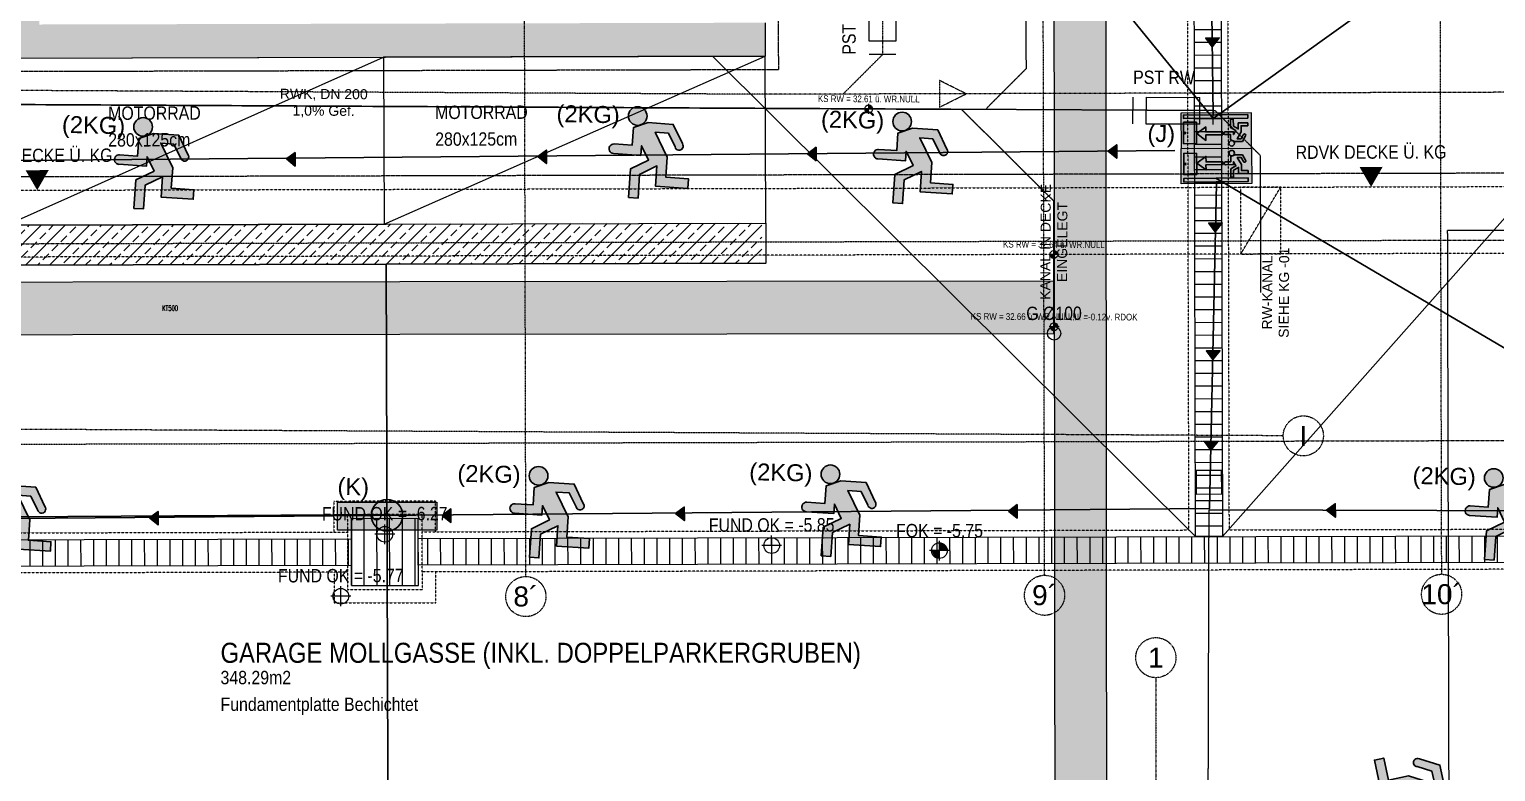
# Model space of a CAD drawing. Header units: millimetres. Extents: x -22184 to 119634, y -59962 to 51543.
# Drawn here: x 10674 to 21642, y -2190 to 3365 of the extents above; entities that cross this region are included whole.
import ezdxf
from ezdxf.enums import TextEntityAlignment as Align

# ---------------------------------------------------------------- set-up
doc = ezdxf.new("R2010")
doc.units = ezdxf.units.MM
for name, pattern in [('HIDDEN', [0.375, 0.25, -0.125]), ('HIDDEN2', [0.1875, 0.125, -0.0625]), ('STRICHPUNKT', [1, 0.5, -0.25, 0, -0.25])]:
    doc.linetypes.add(name, pattern=pattern)
for name, color, linetype in [('00-TXT---------M0', 8, 'Continuous'), ('00-WOL-G00-Lkg-M0', 22, 'Continuous'), ('01-SYM-G00-Lkg-M0', 8, 'Continuous'), ('01-TXT---------M0', 1, 'Continuous'), ('01-TXT---------PP', 1, 'Continuous'), ('01-TXT-G00-LKG-M0', 1, 'Continuous'), ('02-ANS-G00-Lkg-Rigol', 8, 'Continuous'), ('02-AXO-G00-Lkg-M0', 8, 'STRICHPUNKT'), ('02-FIL-G00-Lkg-STB', 8, 'Continuous'), ('02-HID-G00-LKG-M0', 8, 'HIDDEN2'), ('02-PKW-G00-LKG-M0', 8, 'Continuous'), ('02-TWA-G00-LKG-M0', 4, 'Continuous'), ('03-SYM-G00-Lkg-M0', 8, 'Continuous'), ('07-ANS-G00-Lkg-M0', 8, 'Continuous'), ('07-RWK-G00-LKG-M0', 150, 'HIDDEN'), ('07-RWK-G00-LKG-TXT', 150, 'Continuous'), ('07-SWK-G00-Lkg-M0', 34, 'STRICHPUNKT'), ('07-SYM-G00-LKG-M0', 8, 'Continuous')]:
    doc.layers.add(name, color=color, linetype=linetype)
for name, color, linetype, plot in [('00_HLP-G00-LKG-M0', 6, 'Continuous', False), ('00_HLP-G00-LKG-STELLPLATZ', 60, 'Continuous', False), ('07_SYM-G00-LKG-HLP', 6, 'Continuous', False)]:
    doc.layers.add(name, color=color, linetype=linetype, plot=plot)
doc.layers.add('E_KABELTASSE', color=150, linetype='Continuous', true_color=0x007af5)
doc.styles.add('ARIAL', font='arial.ttf', dxfattribs={"width": 0.85})
doc.styles.add('ET_LEGENDE - Wohnung$0$ROMANS', font='romans.shx', dxfattribs={"width": 0.6})
doc.styles.get("Standard").update_dxf_attribs({"font": 'arial.ttf'})
doc.linetypes.add('ZICKZACK', pattern='A,0.00254,-5.08,[131,ltypeshp.shx,S=5.08,R=0,X=-5.08,Y=0],-10.16,[131,ltypeshp.shx,S=5.08,R=180,X=5.08,Y=0],-5.08', length=20.32254)

# ---------------------------------------------------------------- blocks, each defined once
blk = doc.blocks.new('*U116')
h = blk.add_hatch()
h.set_pattern_fill('DASH', color=256, scale=15, style=0)
h.set_pattern_definition([(0, (17783.196, 0), (47.625, 47.625), [47.625, -47.625])])
h.paths.add_polyline_path([(18783, 250), (0, 250), (0, -250), (18783, -250)])
blk.add_lwpolyline([(18783, 250), (0, 250), (0, -250), (18783, -250)], close=True)
at = {"insert": (10250, 0), "char_height": 50, "width": 570.1, "attachment_point": 4, "style": 'ET_LEGENDE - Wohnung$0$ROMANS'}
blk.add_mtext('KT500', dxfattribs=at)
at = {"style": 'ET_LEGENDE - Wohnung$0$ROMANS', "width": 0.6, "flags": 1}
for tag, p in [('RAUMBUCHNUMMER', (500, -550)), ('ANLAGE', (500, -700))]:
    blk.add_attdef(tag, text='', height=100, dxfattribs=at).set_placement(p, align=Align.MIDDLE)
for tag, p in [('TEILANLAGE_NR', (500, -850)), ('KOMPONENTE', (500, -1000)), ('KOMPONENTE_NR', (500, -1150)), ('BEZEICHNUNG', (500, -1300)), ('TYP', (500, -1450)), ('HERSTELLER', (500, -1600)), ('MODEL', (500, -1750)), ('LEISTUNG_MAX', (500, -1900)), ('SPEZIFISCH_1', (500, -2050)), ('SPEZIFISCH_2', (500, -2200)), ('SPEZIFISCH_3', (500, -2350)), ('SPEZIFISCH_4', (500, -2500)), ('SPEZIFISCH_5', (500, -2650)), ('GEWERKE_CODE', (500, -2800)), ('LV_POS', (500, -2950)), ('ZAEHLER', (500, -3100)), ('PLATZHALTER_1', (500, -3250)), ('PLATZHALTER_2', (500, -3400)), ('PLATZHALTER_3', (500, -3550)), ('JOBLISTE_VDMA', (500, -3700)), ('ET_SPEZIFISCH_1', (500, -3850)), ('ET_SPEZIFISCH_2', (500, -4000)), ('ET_SPEZIFISCH_3', (500, -4150)), ('ET_SPEZIFISCH_4', (500, -4300)), ('ET_SPEZIFISCH_5', (500, -4450)), ('ET_SPEZIFISCH_6', (500, -4600)), ('ET_SPEZIFISCH_7', (500, -4750))]:
    blk.add_attdef(tag, text='', height=100, dxfattribs=at).set_placement(p, align=Align.MIDDLE_CENTER)
blk = doc.blocks.new('*U108')
h = blk.add_hatch()
h.set_pattern_fill('DASH', color=256, scale=15, style=0)
h.set_pattern_definition([(0, (17758.797, 0), (47.625, 47.625), [47.625, -47.625])])
h.paths.add_polyline_path([(18759, 250), (0, 250), (0, -250), (18759, -250)])
blk.add_lwpolyline([(18759, 250), (0, 250), (0, -250), (18759, -250)], close=True)
at = {"char_height": 50, "width": 570.1, "attachment_point": 4, "style": 'ET_LEGENDE - Wohnung$0$ROMANS'}
for insert in [(250, 0), (5250, 0), (10250, 0)]:
    blk.add_mtext('KT500', dxfattribs=dict(at, insert=insert))
at = {"style": 'ET_LEGENDE - Wohnung$0$ROMANS', "width": 0.6, "flags": 1}
for tag, p in [('RAUMBUCHNUMMER', (500, -550)), ('ANLAGE', (500, -700))]:
    blk.add_attdef(tag, text='', height=100, dxfattribs=at).set_placement(p, align=Align.MIDDLE)
for tag, p in [('TEILANLAGE_NR', (500, -850)), ('KOMPONENTE', (500, -1000)), ('KOMPONENTE_NR', (500, -1150)), ('BEZEICHNUNG', (500, -1300)), ('TYP', (500, -1450)), ('HERSTELLER', (500, -1600)), ('MODEL', (500, -1750)), ('LEISTUNG_MAX', (500, -1900)), ('SPEZIFISCH_1', (500, -2050)), ('SPEZIFISCH_2', (500, -2200)), ('SPEZIFISCH_3', (500, -2350)), ('SPEZIFISCH_4', (500, -2500)), ('SPEZIFISCH_5', (500, -2650)), ('GEWERKE_CODE', (500, -2800)), ('LV_POS', (500, -2950)), ('ZAEHLER', (500, -3100)), ('PLATZHALTER_1', (500, -3250)), ('PLATZHALTER_2', (500, -3400)), ('PLATZHALTER_3', (500, -3550)), ('JOBLISTE_VDMA', (500, -3700)), ('ET_SPEZIFISCH_1', (500, -3850)), ('ET_SPEZIFISCH_2', (500, -4000)), ('ET_SPEZIFISCH_3', (500, -4150)), ('ET_SPEZIFISCH_4', (500, -4300)), ('ET_SPEZIFISCH_5', (500, -4450)), ('ET_SPEZIFISCH_6', (500, -4600)), ('ET_SPEZIFISCH_7', (500, -4750))]:
    blk.add_attdef(tag, text='', height=100, dxfattribs=at).set_placement(p, align=Align.MIDDLE_CENTER)
blk = doc.blocks.new('01-SQM')
at = {"layer": '01-TXT---------M0', "color": 1, "style": 'ARIAL', "width": 0.85}
blk.add_attdef('ROOM', (0, 0), '', height=0.15, dxfattribs=at)
blk.add_attdef('AREA', text='', height=0.1, dxfattribs=at).set_placement((0, -0.06), align=Align.TOP_LEFT)
at = {"layer": '01-TXT---------PP', "color": 1, "style": 'ARIAL', "width": 0.85}
blk.add_attdef('NR', text='', height=0.15, dxfattribs=at).set_placement((-0.117, 0), align=Align.RIGHT)
blk.add_attdef('FLOOR', text='', height=0.1, dxfattribs=at).set_placement((0, -0.26), align=Align.TOP_LEFT)
blk = doc.blocks.new('03-rar')
blk.add_circle((0, 0), 0.05)
at = {"layer": '01-TXT---------M0', "color": 8, "style": 'ARIAL', "width": 0.85}
blk.add_attdef('RR', text='', height=0.1, dxfattribs=at).set_placement((0, 0.1), align=Align.CENTER)
blk = doc.blocks.new('01-HK1')
for p, q in [((-0.001, -0.074), (-0.001, 0.074)), ((0.074, 0), (-0.075, 0))]:
    blk.add_line(p, q)
blk.add_circle((-0.001, 0), 0.0586)
for points in [[(-0.001, 0.059), (0.041, 0.041), (-0.001, 0)], [(-0.001, 0), (0.058, 0), (0.041, 0.041)], [(-0.059, 0), (-0.042, -0.041), (-0.001, 0)], [(-0.042, -0.041), (-0.001, -0.059), (-0.001, 0)]]:
    blk.add_solid(points)
at = {"layer": '01-TXT---------M0', "color": 8, "style": 'ARIAL', "width": 0.85}
blk.add_attdef('HEIGHT', text='', height=0.1, dxfattribs=at).set_placement((0, 0.2), align=Align.TOP_CENTER)
blk = doc.blocks.new('03-PST')
for p, q in [((0, -0.1), (0, 0.1)), ((0.1, -0.1), (0.1, 0.1)), ((0.1, 0.1), (0.5, 0.1)), ((0.5, -0.1), (0.5, 0.1)), ((0.6, -0.1), (0.6, 0.1)), ((0.5, -0.1), (0.1, -0.1))]:
    blk.add_line(p, q)
at = {"layer": '01-TXT---------M0', "color": 8, "style": 'ARIAL', "width": 0.85}
blk.add_attdef('KS', text='', height=0.1, dxfattribs=at).set_placement((0, 0.3), align=Align.TOP_LEFT)
blk = doc.blocks.new('01-hk4')
blk.add_lwpolyline([(0, 0, 0, 0.270625, 0), (0, 0.234375, 0.270625, 0.270625, 0)], format="xyseb")
at = {"layer": '00-TXT---------M0', "color": 8, "style": 'ARIAL', "width": 0.85}
blk.add_attdef('HEIGHT', text='', height=0.1, dxfattribs=at).set_placement((0, 0.35), align=Align.CENTER)
blk = doc.blocks.new('01-HK2')
for p, q in [((0.098, 0), (-0.098, 0)), ((0, -0.098), (0, 0.098))]:
    blk.add_line(p, q)
blk.add_circle((0, 0), 0.0773)
at = {"layer": '01-TXT---------M0', "color": 8, "style": 'ARIAL', "width": 0.85}
blk.add_attdef('HEIGHT', text='', height=0.1, rotation=360, dxfattribs=at).set_placement((0, 0.132), align=Align.BOTTOM_CENTER)
blk = doc.blocks.new('9809550')
at = {"color": 18, "lineweight": 30, "true_color": 0x000000}
for points in [[(423921.7, 99168.8), (423956.8, 99168.8), (423956.8, 99202.9), (423984.5, 99214.5), (424033.7, 99214.5), (424053.8, 99178.3)], [(424040.2, 99170.9), (424025.2, 99196.7), (423999.7, 99196.8), (424026.2, 99150.3), (424026.2, 99110.9), (424070.2, 99110.9), (424070.2, 99092.3), (424007.5, 99092.3), (424007.5, 99131.7), (423975, 99113.1), (423975, 99067), (423956.5, 99067), (423956.5, 99122.4), (423990.5, 99141.9), (423975.1, 99168.8), (423975.1, 99150.2), (423921.7, 99150.3)]]:
    blk.add_lwpolyline(points, dxfattribs=at)
blk.add_circle((423963.6, 99225.9), 18.1, dxfattribs=at)
for centre, radius, start, end in [((424047.8, 99173.1), 7.96, 195.7299, 41.4005), ((423921.7, 99159.5), 9.27, 89.9849, 270.0151)]:
    blk.add_arc(centre, radius, start, end, dxfattribs=at)
blk = doc.blocks.new('RIVO-SIBEL-ARR-left')
h = blk.add_hatch(color=100)
h.paths.add_polyline_path([(3656.51, 1956.46), (3656.51, 1947.63), (3674.18, 1947.63), (3674.18, 1956.46)])
h.paths.add_polyline_path([(3662.75, 1954.45), (3662.75, 1953.06), (3666.97, 1953.06), (3666.98, 1952.36), (3662.74, 1952.36), (3662.74, 1951.07), (3660.49, 1952.74)], flags=16)
h.paths.add_polyline_path([(3660.42, 1955.25), (3660.42, 1949.9), (3657.18, 1949.9), (3657.18, 1955.25)], flags=16)
h.paths.add_polyline_path([(3668.95, 1953.06), (3668.95, 1954.59, -0.30558), (3668.52, 1955.23, -1), (3669.9, 1955.23, -0.302406), (3669.48, 1954.59), (3670.01, 1954.8), (3671.88, 1954.8), (3672.65, 1953.42, -0.97219), (3672.2, 1953), (3671.56, 1954.12), (3670.59, 1954.12), (3671.59, 1952.35), (3671.59, 1950.85), (3673.27, 1950.85), (3673.27, 1950.14), (3670.88, 1950.14), (3670.88, 1951.64), (3669.64, 1950.93), (3669.64, 1949.18), (3668.94, 1949.18), (3668.94, 1951.29), (3670.24, 1952.03), (3669.65, 1953.05), (3669.65, 1952.35), (3667.61, 1952.35, -1), (3667.61, 1953.06)], flags=16)
h.paths.add_polyline_path([(3673.27, 1948.98), (3673.27, 1948.07), (3657.18, 1948.07), (3657.18, 1948.98)], flags=16)
h = blk.add_hatch(color=7)
h.paths.add_polyline_path([(3660.42, 1955.25), (3657.18, 1955.25), (3657.18, 1949.9), (3660.42, 1949.9)])
h.paths.add_polyline_path([(3673.27, 1948.98), (3657.18, 1948.98), (3657.18, 1948.07), (3673.27, 1948.07)])
blk.add_hatch(color=256).paths.add_polyline_path([(3662.75, 1953.06), (3662.75, 1954.45), (3660.49, 1952.74), (3662.74, 1951.07), (3662.74, 1952.36), (3666.98, 1952.36), (3666.97, 1953.06)])
h = blk.add_hatch(color=256)
h.paths.add_polyline_path([(3670.59, 1954.12), (3671.56, 1954.12), (3672.2, 1953, 0.97219), (3672.65, 1953.42), (3671.88, 1954.8), (3670.01, 1954.8), (3668.95, 1954.36), (3668.95, 1953.06), (3667.61, 1953.06, 1), (3667.61, 1952.35), (3669.65, 1952.35), (3669.65, 1953.05), (3670.24, 1952.03), (3668.94, 1951.29), (3668.94, 1949.18), (3669.64, 1949.18), (3669.64, 1950.93), (3670.88, 1951.64), (3670.88, 1950.14), (3673.27, 1950.14), (3673.27, 1950.85), (3671.59, 1950.85), (3671.59, 1952.35)])
h.paths.add_polyline_path([(3668.52, 1955.23, 1), (3669.9, 1955.23, 1)])
blk.add_lwpolyline([(3656.51, 1956.46), (3674.18, 1956.46), (3674.18, 1947.63), (3656.51, 1947.63)], close=True)
at = {"color": 18, "lineweight": 30, "true_color": 0x000000}
for points in [[(3660.42, 1955.25), (3657.18, 1955.25), (3657.18, 1949.9), (3660.42, 1949.9)], [(3673.27, 1948.98), (3657.18, 1948.98), (3657.18, 1948.07), (3673.27, 1948.07)]]:
    blk.add_lwpolyline(points, close=True, dxfattribs=at)
blk.add_lwpolyline([(3666.97, 1953.06), (3662.75, 1953.06), (3662.75, 1954.45), (3660.49, 1952.74), (3662.74, 1951.07), (3662.74, 1952.36), (3666.98, 1952.36), (3666.97, 1953.06)], dxfattribs=at)
blk.add_circle((3657.54, 1952.58), 0.19, dxfattribs=at)
at = {"xscale": 0.0381026673526157, "yscale": 0.0381026673526157, "zscale": 0.0381026673526157}
blk.add_blockref('9809550', (-12484.93, -1825.54), dxfattribs=at)
blk = doc.blocks.new('Antipanikleuchte-RIVO')
h = blk.add_hatch(color=256)
h.dxf.hatch_style = 1
h.set_gradient(color1=(0, 255, 0), name='SPHERICAL')
h.paths.add_polyline_path([(3719.93, 1926.17), (3719.93, 1922.87), (3731.65, 1922.87), (3731.65, 1926.17)])
at = {"color": 3}
blk.add_lwpolyline([(3719.93, 1926.17), (3731.65, 1926.17), (3731.65, 1922.87), (3719.93, 1922.87)], close=True, dxfattribs=at)
blk = doc.blocks.new('Fluchtwegpfeil')
at = {"lineweight": 30}
h = blk.add_hatch(color=100, dxfattribs=at)
h.dxf.hatch_style = 1
h.paths.add_polyline_path([(178498, 33031), (178498, 32977), (178563, 32977), (178563, 32978)])
h.paths.add_polyline_path([(178563, 32977), (178498, 32977), (178498, 32930)])
at = {"color": 100, "lineweight": 30}
blk.add_lwpolyline([(178563, 32978), (178498, 33031), (178498, 32930), (178563, 32978)], dxfattribs=at)
blk = doc.blocks.new('750298750')
h = blk.add_hatch(color=3)
h.paths.add_polyline_path([(426943.6, 99576.9), (426968.1, 99576.8), (426982.5, 99552, 1.25347), (426995.6, 99559.2), (426976.3, 99594), (426929, 99594), (426902.3, 99582.8), (426902.3, 99550), (426868.6, 99550, 1), (426868.6, 99532.2), (426919.9, 99532.1), (426919.9, 99550), (426934.8, 99524.1), (426902.1, 99505.4), (426902.1, 99452.1), (426919.8, 99452.1), (426919.8, 99496.4), (426951.1, 99514.3), (426951.1, 99476.4), (427011.4, 99476.4), (427011.4, 99494.3), (426969.1, 99494.3), (426969.1, 99532.2)])
h.paths.add_polyline_path([(426891.5, 99604.9, 1), (426926.3, 99604.9, 1)])
at = {"xscale": 0.9619413167778113, "yscale": 0.9619413167778113, "zscale": 0.9619413167778113}
blk.add_blockref('9809550', (19080.8, 4155.4), dxfattribs=at)

msp = doc.modelspace()

# ---------------------------------------------------------------- hatches: boundary and pattern name
at = {"layer": '02-ANS-G00-Lkg-Rigol'}
h = msp.add_hatch(dxfattribs=at)
h.set_pattern_fill('ANSI31', color=256, scale=30, angle=422.04654196, style=0)
h.set_pattern_definition([(0.1423, (16413.895, 6975.46), (-0.2366, 95.2497), [])])
h.paths.add_polyline_path([(19381.7751, 6127.824), (19581.7745, 6128.3208), (19598.0648, -430.5939), (19398.0654, -431.0907)])
h = msp.add_hatch(dxfattribs=at)
h.set_pattern_fill('ANSI31', color=256, scale=30, angle=152.04654196, style=0)
h.set_pattern_definition([(90.1423, (16398.895, 6975.42), (-95.2497, -0.2366), [])])
h.paths.add_polyline_path([(13083.9566, -796.774), (13583.9551, -795.5321), (13582.7132, -295.5337), (13082.7148, -296.7755), (13083.9566, -796.774)])
h = msp.add_hatch(dxfattribs=at)
h.set_pattern_fill('ANSI31', color=256, scale=30, angle=152.04654196, style=0)
h.set_pattern_definition([(90.1423, (16399.89, 6575.42), (-95.2497, -0.2366), [])])
h.paths.add_polyline_path([(22984.1407, -422.184), (22984.6375, -622.1834), (13583.5825, -645.5326), (13583.0858, -445.5332)])
h = msp.add_hatch(dxfattribs=at)
h.set_pattern_fill('ANSI31', color=256, scale=30, angle=152.04654196, style=0)
h.set_pattern_definition([(90.1423, (9899.91, 6559.28), (-95.2497, -0.2366), [])])
h.paths.add_polyline_path([(13083.0873, -446.7751), (13083.5841, -646.7745), (6083.6081, -664.1602), (6083.1114, -464.1608)])
at = {"layer": '02-FIL-G00-Lkg-STB'}
h = msp.add_hatch(dxfattribs=at)
h.set_pattern_fill('ANSI33', color=256, scale=20, angle=107.04654196, style=0)
h.set_pattern_definition([(44.70755, (-35675.08, -41544.72), (-89.34302, 90.25976), []), (44.70755, (-35585.27, -41545.18), (-89.34302, 90.25976), [63.5, -31.75])])
h.paths.add_polyline_path([(10727.7567, 11761.3483), (10477.7532, 11760.7274), (10485.3503, 8702.729), (7650.5353, 8717.1986), (7649.2593, 8467.2018), (10485.9714, 8452.7225), (10499.1434, 3150.7158), (16179.1245, 3164.8231), (16178.5035, 3414.8605), (10748.5196, 3401.3741)])
h = msp.add_hatch(dxfattribs=at)
h.set_pattern_fill('ANSI33', color=256, scale=20, angle=107.04654196, style=0)
h.set_pattern_definition([(45, (-38841.88, -63870.26), (-89.80256, 89.80256), []), (45, (-38752.08, -63870.26), (-89.80256, 89.80256), [63.5, -31.75])])
h.paths.add_polyline_path([(16152.2289, 1914.8763), (10502.2507, 1900.9405), (10502.9961, 1600.8313), (16152.9741, 1614.8291)])

# ---------------------------------------------------------------- linework, layer by layer
at = {"color": 102, "lineweight": 30, "true_color": 0x21de37}
for points in [[(19466.0608, 7474.4022), (19529.2569, 2725.3598)], [(19242.9218, 2457.5619), (4793.3812, 2332.7284), (4798.7816, 2953.1207)], [(19554.3114, 2211.1384), (19500.7799, -220.5644), (4911.4885, -341.7417)], [(19498.6655, -230.8402), (24605.3848, -245.5992)]]:
    msp.add_lwpolyline(points, dxfattribs=at)
at = {"color": 4, "lineweight": 30}
for points in [[(17594.484, 5073.9229), (19529.1184, 2698.2296), (22954.1067, 5152.6255)], [(23361.4604, 7.7484), (19550.3768, 2251.4714)]]:
    msp.add_lwpolyline(points, dxfattribs=at)
at = {"color": 2, "lineweight": 30}
for points in [[(10502.9961, 1600.8195), (16182.974, 1614.9036), (13342.9851, 1607.8674), (13358.7524, -2928.4428)], [(13349.5284, -266.1127), (4989.9869, -317.9707)]]:
    msp.add_lwpolyline(points, dxfattribs=at)
msp.add_circle((13349.5179, -271.6562), 118.3983, dxfattribs=at)
at = {"layer": '00-WOL-G00-Lkg-M0', "linetype": 'ZICKZACK', "ltscale": 0.005}
msp.add_lwpolyline([(19592.4935, 64.1278), (19402.772, 63.6566), (19403.2082, -111.9834), (19592.9298, -111.5122)], close=True, dxfattribs=at)
at = {"layer": '00_HLP-G00-LKG-M0', "linetype": 'HIDDEN2', "ltscale": 2}
msp.add_lwpolyline([(28480.729, 1877.7994), (21280.7512, 1859.9169), (21300.6206, -6140.0584), (28500.5984, -6122.1759)], close=True, dxfattribs=at)
msp.add_lwpolyline([(19490.5983, -3022.176), (19498.6655, -230.8402)], dxfattribs=at)
at = {"layer": '02-ANS-G00-Lkg-Rigol'}
for points in [[(19381.7751, 6127.824), (19581.7745, 6128.3208), (19598.0648, -430.5939), (19398.0654, -431.0907)], [(22984.1407, -422.184), (22984.6375, -622.1834), (13583.5825, -645.5326), (13583.0858, -445.5332)], [(13083.0873, -446.7751), (13083.5841, -646.7745), (6083.6081, -664.1602), (6083.1114, -464.1608)]]:
    msp.add_lwpolyline(points, close=True, dxfattribs=at)
for points in [[(19598.0648, -430.5939), (22799.1038, 3181.2651)], [(19398.0654, -431.0907), (15785.228, 3163.8448)]]:
    msp.add_lwpolyline(points, dxfattribs=at)
at = {"layer": '02-ANS-G00-Lkg-Rigol', "flags": 128}
msp.add_lwpolyline([(13083.9566, -796.774), (13583.9551, -795.5321), (13582.7132, -295.5337), (13082.7148, -296.7755), (13083.9566, -796.774)], close=True, dxfattribs=at)
at = {"layer": '02-AXO-G00-Lkg-M0'}
for points in [[(14388.7915, -729.5974), (14346.0722, 16470.3496)], [(18268.7795, -719.9607), (18226.0602, 16479.9863)], [(21238.7703, -712.5842), (21196.0511, 16487.3628)], [(4891.5708, 1746.8222), (31411.764, 1812.6901), (31411.764, 1812.6901)], [(20053.7112, 323.781), (-13160.2126, 493.3135)], [(4895.2963, 246.8269), (31415.4895, 312.6947), (31415.4895, 312.6947)], [(19100.5983, -1486.5576), (19100.5987, -36413.9994)]]:
    msp.add_lwpolyline(points, dxfattribs=at)
for centre in [(20203.7092, 323.0154), (14388.0259, -879.5997), (18268.0139, -869.9631), (21238.0047, -862.5865), (19100.5983, -1336.5576)]:
    msp.add_circle(centre, 150, dxfattribs=at)
at = {"layer": '02-HID-G00-LKG-M0', "color": 4}
msp.add_line((28834.4791, 1706.2473), (3534.2758, 1643.5669), dxfattribs=at)
at = {"layer": '02-HID-G00-LKG-M0'}
for p, q in [((13712.39, -165.2112), (12952.3923, -167.0988)), ((12952.3923, -167.0988), (12952.9636, -397.0981)), ((13712.9612, -395.2105), (13712.39, -165.2112)), ((13612.6386, -265.4593), (13052.6404, -266.8501)), ((13052.6404, -266.8501), (13054.0312, -826.8484)), ((13614.0295, -825.4575), (13612.6386, -265.4593)), ((12953.7087, -697.0972), (12954.2799, -927.0964)), ((13714.2776, -925.2089), (13713.7063, -695.2096)), ((13054.0312, -826.8484), (13614.0295, -825.4575)), ((13054.0312, -826.8484), (13054.0312, -826.8484)), ((12954.2799, -927.0964), (13714.2776, -925.2089))]:
    msp.add_line(p, q, dxfattribs=at)
at = {"layer": '02-HID-G00-LKG-M0', "ltscale": 0.5}
msp.add_lwpolyline([(28091.7352, 6154.4577), (28098.2174, 3544.4656), (22698.246, 3531.0541), (22699.3637, 3081.0453), (28250.5093, 3094.8047), (28246.2989, 2394.8194), (22701.1156, 2381.0469), (22701.3391, 2291.0577), (3636.4515, 2243.7065), (3636.7375, 3137.6131), (7721.9506, 3116.7611), (7748.7476, 8366.6927), (10386.2182, 8353.2304), (10399.3921, 3050.4677), (16279.3726, 3065.0718), (16278.2548, 3515.1086), (10848.2716, 3501.6222), (10828.0048, 11661.597), (28077.9512, 11704.4405), (28090.6176, 6604.4557), (27740.6194, 6603.5864), (27741.737, 6153.5884), (28091.7352, 6154.4577)], dxfattribs=at)
at = {"layer": '02-HID-G00-LKG-M0'}
for points in [[(19347.9413, -381.215), (19331.8498, 6097.7)], [(19631.8488, 6098.4451), (19647.9404, -380.4699)], [(3538.0761, 2388.1069), (3536.4194, 2143.4577), (22801.5872, 2191.3063)], [(13053.7083, -696.8488), (6003.7326, -714.3587), (6002.9875, -414.3596), (13052.9632, -396.8498)], [(13612.9615, -395.4589), (19347.9413, -381.215)], [(19647.9404, -380.4699), (23064.0163, -371.9855), (23064.7614, -671.9845), (13613.7066, -695.458)]]:
    msp.add_lwpolyline(points, dxfattribs=at)
at = {"layer": '02-HID-G00-LKG-M0', "color": 4}
msp.add_lwpolyline([(20034.2135, 2184.433), (19734.2144, 2183.6879), (19735.456, 1683.8037), (20035.4551, 1684.5488), (20034.2135, 2184.433)], close=True, dxfattribs=at)
msp.add_lwpolyline([(19735.456, 1683.8037), (20034.2135, 2184.433)], dxfattribs=at)
at = {"layer": '02-PKW-G00-LKG-M0'}
for points in [[(10499.1434, 3150.7159), (13324.134, 3157.7322), (13327.2382, 1907.9085), (10502.2474, 1900.9407)], [(16179.1245, 3164.8231), (13324.134, 3157.7322), (13327.2382, 1907.9085), (16182.2288, 1914.9508)]]:
    msp.add_lwpolyline(points, close=True, dxfattribs=at)
for points in [[(10502.2474, 1900.9407), (13324.134, 3157.732)], [(13327.2382, 1907.9085), (16179.1245, 3164.8231)]]:
    msp.add_lwpolyline(points, dxfattribs=at)
at = {"layer": '02-TWA-G00-LKG-M0'}
for p in [(16178.5035, 3414.8605), (10499.1434, 3150.7158)]:
    msp.add_line(p, (16179.1245, 3164.8231), dxfattribs=at)
msp.add_lwpolyline([(10502.2507, 1900.9405), (16182.2288, 1914.9508), (16182.974, 1614.9036), (10502.9961, 1600.8313), (10502.2507, 1900.9405)], close=True, dxfattribs=at)
msp.add_lwpolyline([(15902.9814, 1614.2097), (16182.974, 1614.9036)], dxfattribs=at)
at = {"layer": '07-ANS-G00-Lkg-M0'}
for points in [[(11813.9165, 921.6751, 0, 0, 0), (11814.5374, 671.6759, 50, 0, 0), (11814.91, 521.6763, 0, 0, 0)], [(11821.2434, -2028.3158, 0, 0, 0), (11820.6225, -1778.3166, 50, 0, 0), (11820.2499, -1628.3171, 0, 0, 0)], [(20744.1362, -2006.1542, 0, 0, 0), (20743.5153, -1756.1549, 50, 0, 0), (20743.1427, -1606.1554, 0, 0, 0)]]:
    msp.add_lwpolyline(points, format="xyseb", dxfattribs=at)
at = {"layer": '07-RWK-G00-LKG-M0'}
for p, q in [((19544.3958, 2756.5262), (-2906.5309, 2871.0077)), ((18336.816, 2080.3046), (17647.6115, 2766.0941)), ((19883.6305, 2418.9724), (19544.3958, 2756.5262)), ((19886.1726, 1395.4674), (19883.6305, 2418.9724)), ((18339.2838, 1090.22), (18336.611, 2080.5086))]:
    msp.add_line(p, q, dxfattribs=at)
for points in [[(18103.1021, 13644.6271), (18129.3662, 3069.989)], [(17834.9238, 2774.0804), (18133.8717, 3074.5169)]]:
    msp.add_lwpolyline(points, dxfattribs=at)
at = {"layer": '07-RWK-G00-LKG-TXT'}
msp.add_lwpolyline([(13025.2204, 2661.1219, 0, 0, 0), (12725.2243, 2662.6531, 50, 0, 0), (12575.2263, 2663.4187, 0, 0, 0)], format="xyseb", dxfattribs=at)
at = {"layer": '07-SWK-G00-Lkg-M0'}
for p, q in [((17040.2383, 8756.9285), (17055.5392, 3176.2279)), ((17055.5392, 3176.2279), (16761.2724, 2880.4957)), ((27831.0894, 2910.6362), (16184.8338, 2879.0753))]:
    msp.add_line(p, q, dxfattribs=at)
msp.add_lwpolyline([(16184.8338, 2879.0753), (-3493.8972, 2979.2931)], dxfattribs=at)
msp.add_lwpolyline([(17681.8339, 2882.8864), (17481.5589, 2982.3346), (17482.1104, 2782.3353)], close=True, dxfattribs=at)
at = {"layer": '07_SYM-G00-LKG-HLP'}
msp.add_lwpolyline([(-6074.4281, 2007.166), (-6074.4282, 2007.166), (-3598.925, 1994.5304), (-3598.925, 1994.5304), (-3297.3976, 2292.9953), (-3296.4172, 2485.0814), (-2906.5309, 2871.0077), (17647.6115, 2766.0941), (18336.816, 2080.3046), (18338.857, 1080.937)], dxfattribs=at)

# ---------------------------------------------------------------- block references
at = {"color": 100, "lineweight": 30}
for p, rotation in [((-14435.9835, 181614.5771), 270.3145876417556), ((190976.6174, 36353.0503), 180.3145876417571), ((192855.8001, 36371.3627), 180.3145876417571), ((194873.1721, 36392.0219), 180.3145876417571), ((197122.0977, 36411.429), 180.3145876417571), ((-14412.8942, 180230.2165), 270.3145876417556), ((-14431.392, 179273.6733), 270.3145876417556), ((-14445.2452, 178595.3368), 270.3145876417556), ((193887.7829, 33699.7766), 180.3145876417571), ((196377.3802, 33718.1712), 180.3145876417571), ((198757.1288, 33724.8766), 180.3145876417571), ((189951.0628, 33667.1076), 180.3145876417571), ((192141.5405, 33685.5021), 180.3145876417571)]:
    msp.add_blockref('Fluchtwegpfeil', p, dxfattribs=dict(at, rotation=rotation))
at = {"color": 102, "lineweight": 30, "true_color": 0x21de37, "yscale": 4.006823643639401, "zscale": 4.006823643639401}
for p, xscale, rotation in [((-1718301.9972, -280378.2752), 4.006823643639401, 356.141742750759), ((-1716323.7283, -280419.4195), 4.006823643639401, 356.141742750759), ((-1722001.3592, -280459.6503), 4.006823643639401, 356.141742750759), ((-1716860.3988, -283058.9932), 4.006823643639401, 356.141742750759), ((-1723070.7056, -283093.989), 4.006823643639401, 356.141742750759), ((-1719043.345, -283070.6584), 4.006823643639401, 356.141742750759), ((-1711898.6294, -283086.7974), 4.006823643639401, 356.141742750759), ((-4185.3262, -1758699.7909), -4.006823643639401, 282.3009274111778)]:
    msp.add_blockref('750298750', p, dxfattribs=dict(at, xscale=xscale, rotation=rotation))
for p, xscale, yscale, zscale, rotation in [((-90277.0869, 60226.5522), -29.86603394730887, 29.86603394730886, 29.86603394730886, 180.3554267434769), ((-89552.1435, -56634.8398), 29.86603394730887, 29.86603394730887, 29.86603394730887, 0.3554267434756175)]:
    msp.add_blockref('RIVO-SIBEL-ARR-left', p, dxfattribs=dict(xscale=xscale, yscale=yscale, zscale=zscale, rotation=rotation))
at = {"xscale": 63.26792870337701, "yscale": 63.26792870337701, "zscale": 63.26792870337701}
msp.add_blockref('Antipanikleuchte-RIVO', (-222372.0024, -122037.7103), dxfattribs=at)
at = {"layer": '00_HLP-G00-LKG-STELLPLATZ'}
ref = msp.add_blockref('01-SQM', (11263.5825, 2847.7181), dxfattribs=dict(at, xscale=1000, yscale=1000, zscale=1000, rotation=0.142304350808341))
ref.add_attrib('AREA', 'MOTORRAD', dxfattribs={"layer": '01-TXT---------M0', "color": 1, "height": 100, "rotation": 0.14230435, "style": 'ARIAL', "width": 0.85}).set_placement((11263.7315, 2787.7183), align=Align.TOP_LEFT)
ref.add_attrib('FLOOR', '280x125cm', dxfattribs={"layer": '01-TXT---------PP', "color": 1, "height": 100, "rotation": 0.14230435, "style": 'ARIAL', "width": 0.85}).set_placement((11264.2282, 2587.7189), align=Align.TOP_LEFT)
at = {"layer": '01-SYM-G00-Lkg-M0'}
ref = msp.add_blockref('01-hk4', (10732.7493, 2161.3311), dxfattribs=dict(at, xscale=-640.0000004476773, yscale=640.0000004059359, zscale=640.0000004327276, rotation=0.1423043893277143))
ref.add_attrib('HEIGHT', 'RDVK DECKE Ü. KG', dxfattribs={"layer": '00-TXT---------M0', "color": 8, "extrusion": (0, 0, -1), "height": 100, "rotation": 359.85769561, "style": 'ARIAL', "text_generation_flag": 2, "width": 0.85}).set_placement((-10732.1018, 2422.0518), align=Align.MIDDLE_CENTER)
ref = msp.add_blockref('01-hk4', (20710.8035, 2186.1135), dxfattribs=dict(at, xscale=-640.0000004476773, yscale=640.0000004059359, zscale=640.0000004327276, rotation=0.1423043893277143))
ref.add_attrib('HEIGHT', 'RDVK DECKE Ü. KG', dxfattribs={"layer": '00-TXT---------M0', "color": 8, "extrusion": (0, 0, -1), "height": 100, "rotation": 359.85769561, "style": 'ARIAL', "text_generation_flag": 2, "width": 0.85}).set_placement((-20710.156, 2446.8341), align=Align.MIDDLE_CENTER)
ref = msp.add_blockref('01-HK2', (13333.0051, -413.3417), dxfattribs=dict(at, xscale=757.5757580624575, yscale=757.5757580613007, zscale=757.5757580681662, rotation=0.1423044112867144))
ref.add_attrib('HEIGHT', 'FUND OK = -6.27', dxfattribs={"layer": '01-TXT---------M0', "color": 8, "height": 100, "rotation": 0.14230441, "style": 'ARIAL', "width": 0.85}).set_placement((13332.8207, -339.1232), align=Align.BOTTOM_CENTER)
ref = msp.add_blockref('01-HK2', (16226.9551, -497.5606), dxfattribs=dict(at, xscale=757.5757580624575, yscale=757.5757580613007, zscale=757.5757580681662, rotation=0.1423044112867144))
ref.add_attrib('HEIGHT', 'FUND OK = -5.85', dxfattribs={"layer": '01-TXT---------M0', "color": 8, "height": 100, "rotation": 0.14230441, "style": 'ARIAL', "width": 0.85}).set_placement((16226.7707, -423.3421), align=Align.BOTTOM_CENTER)
at = {"layer": '01-SYM-G00-Lkg-M0', "xscale": 1000, "yscale": 1000, "zscale": 1000, "rotation": 4.19680567952e-05}
msp.add_blockref('01-HK1', (17482.2173, -535.8493), dxfattribs=at).add_auto_attribs({'HEIGHT': 'FOK = -5.75'})
at = {"layer": '01-SYM-G00-Lkg-M0'}
ref = msp.add_blockref('01-HK2', (13004.1556, -876.9724), dxfattribs=dict(at, xscale=757.5757580624575, yscale=757.5757580613007, zscale=757.5757580681662, rotation=0.1423044112867144))
ref.add_attrib('HEIGHT', 'FUND OK = -5.77', dxfattribs={"layer": '01-TXT---------M0', "color": 8, "height": 100, "rotation": 0.14230441, "style": 'ARIAL', "width": 0.85}).set_placement((13003.9712, -802.7539), align=Align.BOTTOM_CENTER)
at = {"layer": '01-TXT-G00-LKG-M0'}
ref = msp.add_blockref('01-SQM', (13709.1236, 2853.7921), dxfattribs=dict(at, xscale=1000, yscale=1000, zscale=1000, rotation=0.142304350808341))
ref.add_attrib('AREA', 'MOTORRAD', dxfattribs={"layer": '01-TXT---------M0', "color": 1, "height": 100, "rotation": 0.14230435, "style": 'ARIAL', "width": 0.85}).set_placement((13709.2726, 2793.7923), align=Align.TOP_LEFT)
ref.add_attrib('FLOOR', '280x125cm', dxfattribs={"layer": '01-TXT---------PP', "color": 1, "height": 100, "rotation": 0.14230435, "style": 'ARIAL', "width": 0.85}).set_placement((13709.7694, 2593.7929), align=Align.TOP_LEFT)
at = {"layer": '01-TXT-G00-LKG-M0', "xscale": 1000, "yscale": 1000, "zscale": 1000, "rotation": 6.787364478e-07}
msp.add_blockref('01-SQM', (12104.1838, -1375.2738), dxfattribs=at).add_auto_attribs({'ROOM': 'GARAGE MOLLGASSE (INKL. DOPPELPARKERGRUBEN)', 'AREA': '348.29m2', 'FLOOR': 'Fundamentplatte Bechichtet'})
at = {"layer": '03-SYM-G00-Lkg-M0', "xscale": 1000, "yscale": 1000, "zscale": 1000, "rotation": 0.1423044113740877}
msp.add_blockref('03-rar', (18339.2838, 1090.22), dxfattribs=at).add_auto_attribs({'RR': 'G %%c100'})
at = {"layer": '07-SYM-G00-LKG-M0', "xscale": 1000, "yscale": 1000, "zscale": 1000}
for p, rotation, values in [((17055.5392, 3176.2279), 90.14230439926799, {'KS': 'PST SW'}), ((18929.4102, 2756.928), 359.7075500010037, {'KS': 'PST RW'})]:
    msp.add_blockref('03-PST', p, dxfattribs=dict(at, rotation=rotation)).add_auto_attribs(values)
at = {"layer": '07_SYM-G00-LKG-HLP', "zscale": 500.0000000000001}
for p, xscale, yscale, rotation, values in [((16952.6727, 2769.6412), 499.9999999898427, 500.0000000119286, 359.7075500179063, {'HEIGHT': 'KS RW = 32.61 ü. WR.NULL'}), ((18337.6913, 1680.2418), 499.9999999898427, 500.0000000119286, 359.7075500179063, {'HEIGHT': 'KS RW = 32.64 ü. WR.NULL'}), ((18339.1561, 1139.53), 500.0000000000001, 500.0000000000001, 359.707550017359, {'HEIGHT': 'KS RW = 32.66 ü. WR.NULL!!!! =-0.12v. RDOK'})]:
    msp.add_blockref('01-HK1', p, dxfattribs=dict(at, xscale=xscale, yscale=yscale, rotation=rotation)).add_auto_attribs(values)
at = {"layer": 'E_KABELTASSE'}
for name, p, xscale, yscale, zscale, rotation in [('*U108', (18525.6018, 11600.7099), 0.7815528383329636, 0.7815528383329636, 0.7815528383329636, 270.0550142935936), ('*U116', (3656.8517, 1270.6724), 0.7815528383329629, 0.7815528383329629, 0.7815528383329629, 0.055014293593631)]:
    msp.add_blockref(name, p, dxfattribs=dict(at, xscale=xscale, yscale=yscale, zscale=zscale, rotation=rotation))

# ---------------------------------------------------------------- texts
at = {"color": 3, "lineweight": 30, "char_height": 126.96738, "attachment_point": 1, "rotation": 358.73889307}
for s, insert in [('(2KG)', (14619.0408, 2799.0683)), ('(2KG)', (16597.3098, 2757.924)), ('(2KG)', (10919.6789, 2717.6932)), ('(J)', (19039.4598, 2651.8042)), ('(2KG)', (13877.6931, 106.6851)), ('(2KG)', (16060.6393, 118.3503)), ('(K)', (12980.5718, 8.9765)), ('(2KG)', (21022.4087, 90.5461))]:
    msp.add_mtext_dynamic_manual_height_columns(s, width=26879.974359, gutter_width=634.8369, heights=[0], dxfattribs=dict(at, insert=insert))
at = {"layer": '02-AXO-G00-Lkg-M0', "char_height": 150, "attachment_point": 5}
for s, insert, width, rotation in [('{\\fArial|b0|i0|c0|p34;I}', (20203.7092, 323.0154), 246.7, 359.70755), ('{\\fArial|b0|i0|c0|p34;8´}', (14388.0259, -879.5997), 246.7, 0.14235), ('{\\fArial|b0|i0|c0|p34;9´}', (18268.0139, -869.9631), 246.7, 0.14235), ('{\\fArial|b0|i0|c0|p34;10´}', (21238.0047, -862.5865), 246.7, 0.14235), ('{\\fArial|b0|i0|c0|p34;1}', (19100.5983, -1336.5576), 303.3, 0.00000439)]:
    msp.add_mtext(s, dxfattribs=dict(at, insert=insert, width=width, rotation=rotation))
at = {"layer": '07-RWK-G00-LKG-TXT', "char_height": 75}
for s, insert, width, attachment_point, rotation in [('{\\fArial|b0|i0|c0|p34;RWK, DN 200\\P1,0% Gef.}', (12875.988, 2811.8855), 771.05, 5, 359.66510068), ('{\\fArial|b0|i0|c0|p34;KANAL IN DECKE EINGELEGT}', (18338.221, 1774.2657), 868.072852, 5, 89.66515), ('{\\fArial|b0|i0|c0|p34;RW-KANAL \\PSIEHE KG -01}', (19896.1726, 1395.4302), 771.05, 2, 89.66510068)]:
    msp.add_mtext(s, dxfattribs=dict(at, insert=insert, width=width, attachment_point=attachment_point, rotation=rotation))

doc.saveas('drawing.dxf')
